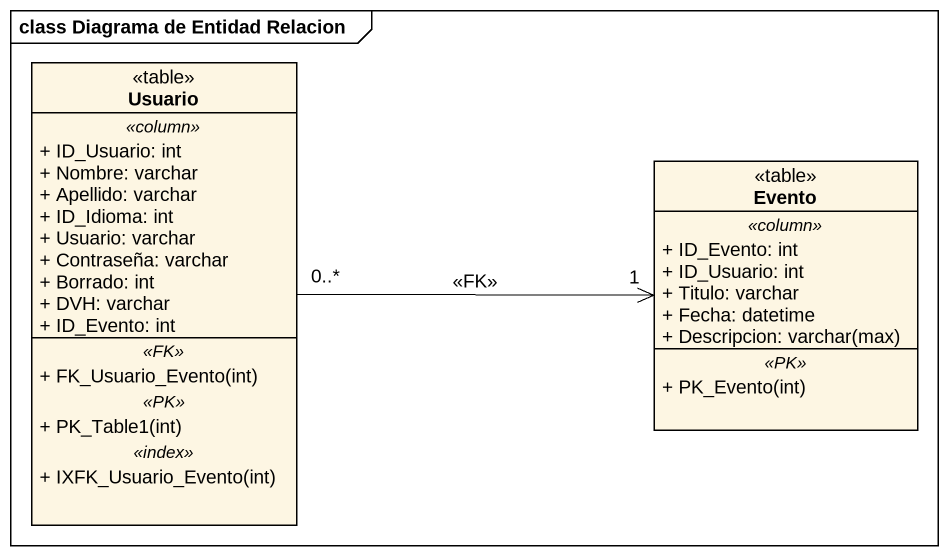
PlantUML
@startuml
mainframe class Diagrama de Entidad Relacion
hide circle
hide empty members
skinparam classAttributeIconSize 0
class Usuario <<table>> {
  .. <<column>> ..
  + ID_Usuario: int
  + Nombre: varchar
  + Apellido: varchar
  + ID_Idioma: int
  + Usuario: varchar
  + Contraseña: varchar
  + Borrado: int
  + DVH: varchar
  + ID_Evento: int
  .. <<FK>> ..
  + FK_Usuario_Evento(int)
  .. <<PK>> ..
  + PK_Table1(int)
  .. <<index>> ..
  + IXFK_Usuario_Evento(int)
}
class Evento <<table>> {
  .. <<column>> ..
  + ID_Evento: int
  + ID_Usuario: int
  + Titulo: varchar
  + Fecha: datetime
  {field} + Descripcion: varchar(max)
  .. <<PK>> ..
  + PK_Evento(int)
}
Usuario "0..*" -right-> "1" Evento : <<FK>>
@enduml
